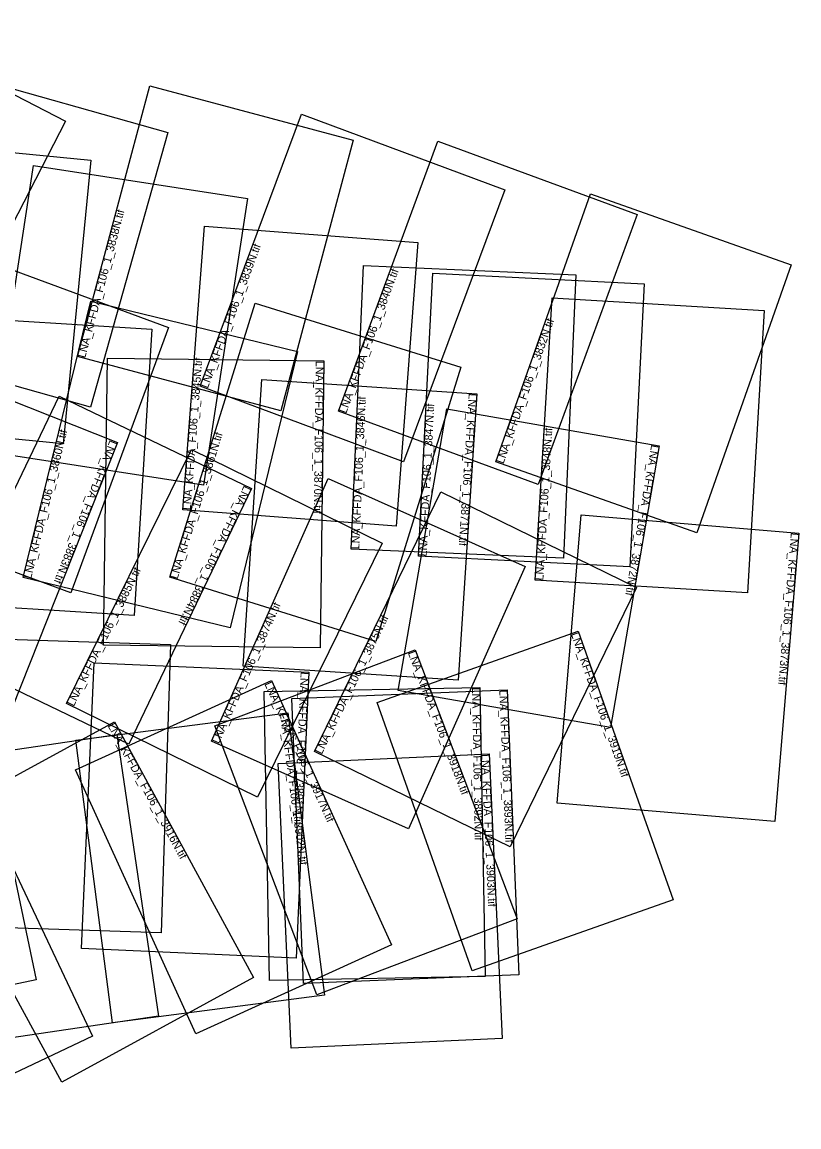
# Model space of a CAD drawing. Extents: x 452518 to 464827, y 266119 to 277151.
# Drawn here: x 459970 to 464827, y 268126 to 275030 of the extents above; entities that cross this region are included whole.
import ezdxf

# ---------------------------------------------------------------- set-up
doc = ezdxf.new("R2010")
doc.units = 0
doc.layers.add('Default', color=7, linetype='Continuous')

msp = doc.modelspace()

# ---------------------------------------------------------------- linework, layer by layer
at = {"layer": 'Default'}
for points in [[(459418.3, 272814.8), (458217.3, 273433.7), (459039.8, 275029.9), (460240.8, 274411.1)], [(460396.7, 272623.9), (459110.1, 272986.9), (459594.1, 274702.8), (460880.8, 274339.8)], [(461587.3, 272600.4), (460315.7, 272940.5), (460768, 274631.6), (462039.5, 274291.5)], [(462355.1, 272282.5), (461084.1, 272755.2), (461716.1, 274454.3), (462987.1, 273981.5)], [(460226.6, 272394.3), (458902.2, 272524.4), (459076.3, 274296.6), (460400.7, 274166.4)], [(463196.2, 272140.4), (461949.2, 272598.3), (462569, 274286.3), (463816, 273828.4)], [(461104.5, 272136.1), (459766.9, 272341.5), (460042, 274133.1), (461379.6, 273927.7)], [(464187.7, 271838.9), (462932, 272282.7), (463523.7, 273956.7), (464779.4, 273512.8)], [(462307.8, 271880.1), (460974.2, 271982.8), (461110.6, 273755.6), (462444.3, 273652.9)], [(460275.1, 271463.9), (459036.1, 271920.5), (459646.6, 273577.1), (460885.6, 273120.5)], [(463355.1, 271679.3), (462027.8, 271737), (462104.9, 273508.9), (463432.2, 273451.1)], [(463770.1, 271627), (462449.2, 271693), (462537.6, 273461.4), (463858.5, 273395.4)], [(461270.2, 271244.2), (459977.5, 271559.9), (460399.3, 273287), (461692, 272971.4)], [(462180.6, 271160.3), (460893.7, 271560.4), (461426.2, 273273.3), (462713.2, 272873.1)], [(464504.5, 271463.7), (463178.8, 271542.9), (463284.1, 273307.1), (464609.8, 273227.9)], [(460670.8, 271322.6), (459333.3, 271405.4), (459444, 273193.4), (460781.4, 273110.6)], [(460503.4, 272930.8), (461856.2, 272913), (461832.5, 271119.2), (460479.8, 271137)], [(459320.6, 272895.8), (460565.6, 272402.6), (459908.5, 270744), (458663.6, 271237.2)], [(461469.8, 272795.8), (462812.7, 272708), (462695.5, 270917.2), (461352.7, 271005)], [(460200.7, 272692.2), (461403.5, 272116), (460638.1, 270518.3), (459435.4, 271094.5)], [(462625.4, 272612.4), (463953.3, 272382.6), (463648.7, 270622.5), (462320.8, 270852.3)], [(461441.5, 270185.9), (460248.2, 270772.1), (461028.2, 272359.8), (462221.5, 271773.6)], [(462386.5, 269989.1), (461154.1, 270537.2), (461883.5, 272177), (463115.9, 271628.8)], [(463020.8, 269876.3), (461798.1, 270472.7), (462589, 272094.1), (463811.7, 271497.8)], [(463465.6, 271950.6), (464826.8, 271836.7), (464675.9, 270034.3), (463314.7, 270148.2)], [(460839, 269338.2), (459493.6, 269382.4), (459552.8, 271184.2), (460898.2, 271140)], [(462190.9, 270778.3), (463447.6, 271223.3), (464041.5, 269546), (462784.7, 269101)], [(461174.1, 270631.9), (462427.6, 271107.4), (463065.3, 269426.5), (461811.7, 268951)], [(460420.2, 271026.6), (461761.7, 270967.9), (461683.5, 269181.5), (460342, 269240.2)], [(460304.7, 270358.1), (461529.4, 270915.2), (462280.4, 269264.1), (461055.8, 268707.1)], [(461482.8, 270847.1), (462832.6, 270872.1), (462866.1, 269065.5), (461516.3, 269040.5)], [(461657.4, 270804), (463003.6, 270858.3), (463075.5, 269077), (461729.4, 269022.7)], [(458395.1, 270510.8), (459691.4, 270783.6), (460057.2, 269045.7), (458760.9, 268772.9)], [(460306.1, 270542.1), (461631.4, 270714.2), (461860.6, 268949), (460535.3, 268776.9)], [(459347.8, 270003.5), (460547.5, 270657), (461417.3, 269060.2), (460217.6, 268406.7)], [(460822.8, 268818), (459507, 268623.8), (459247.3, 270383.6), (460563.2, 270577.8)], [(461571.1, 270397.1), (462890.4, 270457.3), (462971.6, 268678.8), (461652.3, 268618.6)], [(460410.4, 268692.6), (459213.7, 268126.2), (458453.3, 269733.2), (459650, 270299.5)]]:
    msp.add_lwpolyline(points, close=True, dxfattribs=at)

# ---------------------------------------------------------------- texts
for s, rotation, p in [('LNA_KFFDA_F106_1_3838N.tif', 75.02671, (460364, 272927.6)), ('LNA_KFFDA_F106_1_3839N.tif', 69.59615, (461131, 272737.8)), ('LNA_KFFDA_F106_1_3840N.tif', 69.8362, (461996.1, 272581)), ('LNA_KFFDA_F106_1_3832N.tif', 70.53276, (462979.2, 272266.1)), ('LNA_KFFDA_F106_1_3845N.tif', 85.59856, (461024, 271978.9)), ('LNA_KFFDA_F106_1_3870N.tif', 269.24531, (461806.2, 272913.6)), ('LNA_KFFDA_F106_1_3871N.tif', 266.25648, (462762.8, 272711.2)), ('LNA_KFFDA_F106_1_3846N.tif', 87.5093, (462077.8, 271734.9)), ('LNA_KFFDA_F106_1_3847N.tif', 87.1388, (462499.2, 271690.5)), ('LNA_KFFDA_F106_1_3848N.tif', 86.58278, (463228.7, 271539.9)), ('LNA_KFFDA_F106_1_3860N.tif', 76.27716, (460026.1, 271548)), ('LNA_KFFDA_F106_1_3861N.tif', 72.72843, (460941.4, 271545.6)), ('LNA_KFFDA_F106_1_3883N.tif', 248.38906, (460519.1, 272421.1)), ('LNA_KFFDA_F106_1_3872N.tif', 260.18103, (463904.1, 272391.1)), ('LNA_KFFDA_F106_1_3884N.tif', 244.40376, (461358.4, 272137.6)), ('LNA_KFFDA_F106_1_3873N.tif', 265.21474, (464777, 271840.8)), ('LNA_KFFDA_F106_1_3885N.tif', 63.83728, (460293.1, 270750.1)), ('LNA_KFFDA_F106_1_3874N.tif', 66.01987, (461199.8, 270516.9)), ('LNA_KFFDA_F106_1_3875N.tif', 63.99733, (461843.1, 270450.8)), ('LNA_KFFDA_F106_1_3919N.tif', 289.49763, (463400.5, 271206.6)), ('LNA_KFFDA_F106_1_3918N.tif', 290.77369, (462380.9, 271089.7)), ('LNA_KFFDA_F106_1_3917N.tif', 294.4603, (461483.9, 270894.5)), ('LNA_KFFDA_F106_1_3891N.tif', 267.4942, (461711.8, 270970.1)), ('LNA_KFFDA_F106_1_3892N.tif', 271.05988, (462782.6, 270871.2)), ('LNA_KFFDA_F106_1_3893N.tif', 272.31267, (462953.6, 270856.3)), ('LNA_KFFDA_F106_1_3902N.tif', 277.39896, (461581.8, 270707.8)), ('LNA_KFFDA_F106_1_3916N.tif', 298.57832, (460503.6, 270633.1)), ('LNA_KFFDA_F106_1_3903N.tif', 272.6124, (462840.5, 270455))]:
    msp.add_text(s, height=50, rotation=rotation, dxfattribs=at).set_placement(p)

doc.saveas('drawing.dxf')
